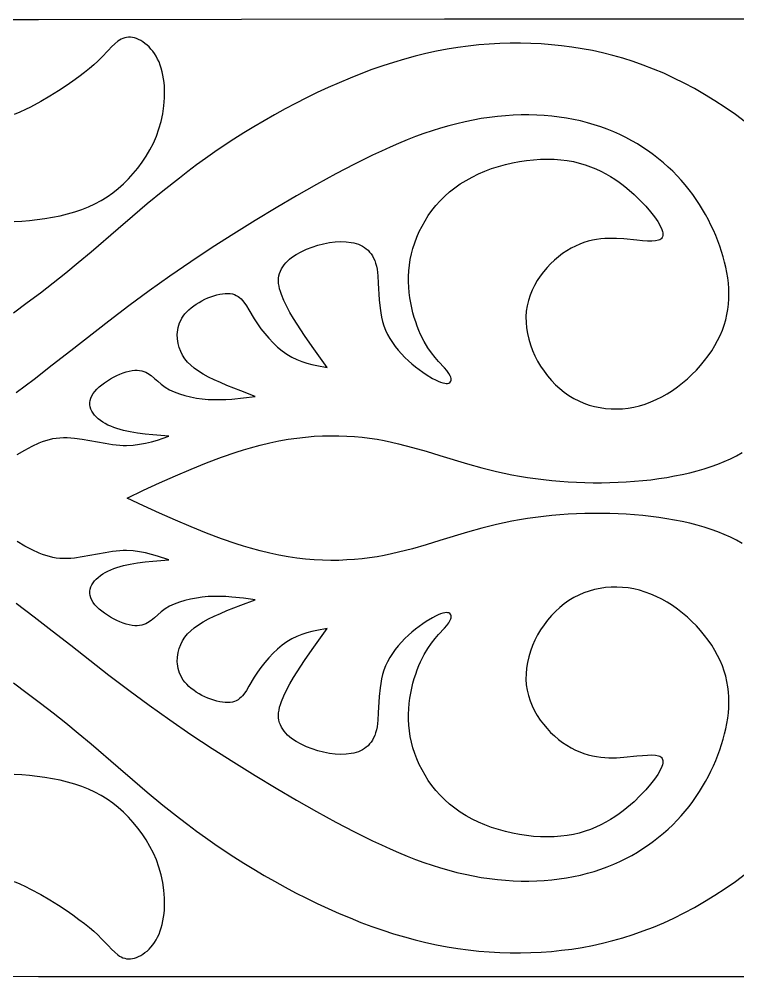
# Model space of a CAD drawing. Extents: x 1205.4 to 1284.4, y 603.9 to 617.9.
# Drawn here: x 1220.93 to 1231.42, y 603.9 to 617.88 of the extents above; entities that cross this region are included whole.
import ezdxf

# ---------------------------------------------------------------- set-up
doc = ezdxf.new("R2010")
doc.units = 0
doc.layers.add('LAYER_1', color=18, linetype='CONTINUOUS')

msp = doc.modelspace()

# ---------------------------------------------------------------- linework, layer by layer
at = {"layer": 'LAYER_1'}
for points in [[(1221.216, 617.868), (1218.057, 617.865)], [(1256.706, 617.871), (1244.879, 617.876), (1233.053, 617.877), (1227.137, 617.874), (1221.216, 617.868)], [(1220.861, 614.923), (1220.973, 614.93), (1221.085, 614.939), (1221.197, 614.952), (1221.309, 614.967), (1221.42, 614.985), (1221.53, 615.008), (1221.637, 615.034), (1221.743, 615.064), (1221.845, 615.098), (1221.943, 615.137), (1222.038, 615.181), (1222.128, 615.23), (1222.215, 615.284), (1222.298, 615.343), (1222.378, 615.406), (1222.454, 615.474), (1222.527, 615.546), (1222.597, 615.622), (1222.664, 615.703), (1222.727, 615.789), (1222.786, 615.878), (1222.841, 615.971), (1222.891, 616.069), (1222.935, 616.17), (1222.972, 616.275), (1223.003, 616.385), (1223.027, 616.497), (1223.044, 616.612), (1223.053, 616.727), (1223.054, 616.785), (1223.053, 616.842), (1223.051, 616.898), (1223.046, 616.953), (1223.039, 617.007), (1223.03, 617.059), (1223.019, 617.11), (1223.006, 617.16), (1222.991, 617.207), (1222.973, 617.252), (1222.953, 617.295), (1222.931, 617.335), (1222.907, 617.373), (1222.882, 617.409), (1222.855, 617.441), (1222.827, 617.471), (1222.798, 617.499), (1222.768, 617.523), (1222.738, 617.545), (1222.707, 617.564), (1222.676, 617.58), (1222.645, 617.593), (1222.615, 617.602), (1222.584, 617.609), (1222.555, 617.613), (1222.526, 617.613), (1222.499, 617.611), (1222.473, 617.605), (1222.447, 617.596), (1222.422, 617.585), (1222.398, 617.571), (1222.374, 617.555), (1222.327, 617.518), (1222.281, 617.474), (1222.234, 617.425), (1222.135, 617.319), (1222.081, 617.265), (1222.022, 617.211), (1221.957, 617.155), (1221.885, 617.097), (1221.805, 617.036), (1221.716, 616.973), (1221.617, 616.905), (1221.506, 616.832), (1221.382, 616.754), (1221.247, 616.674), (1221.1, 616.594), (1221.023, 616.556), (1220.943, 616.519), (1220.86, 616.484)], [(1231.533, 616.374), (1231.383, 616.483), (1231.233, 616.587), (1231.083, 616.685), (1230.934, 616.777), (1230.785, 616.863), (1230.635, 616.943), (1230.487, 617.017), (1230.338, 617.086), (1230.189, 617.148), (1230.04, 617.206), (1229.892, 617.258), (1229.743, 617.305), (1229.594, 617.347), (1229.446, 617.385), (1229.297, 617.417), (1229.147, 617.445), (1228.998, 617.469), (1228.848, 617.489), (1228.699, 617.504), (1228.548, 617.516), (1228.398, 617.523), (1228.247, 617.527), (1228.095, 617.526), (1227.944, 617.521), (1227.791, 617.513), (1227.639, 617.5), (1227.485, 617.483), (1227.332, 617.462), (1227.177, 617.437), (1227.022, 617.407), (1226.867, 617.373), (1226.711, 617.335), (1226.554, 617.293), (1226.396, 617.246), (1226.238, 617.195), (1226.079, 617.14), (1225.919, 617.08), (1225.76, 617.017), (1225.6, 616.949), (1225.441, 616.879), (1225.282, 616.805), (1225.124, 616.728), (1224.967, 616.648), (1224.812, 616.566), (1224.658, 616.481), (1224.507, 616.395), (1224.357, 616.306), (1224.21, 616.216), (1224.066, 616.124), (1223.925, 616.032), (1223.787, 615.938), (1223.653, 615.844), (1223.522, 615.749), (1223.394, 615.654), (1223.27, 615.558), (1223.03, 615.368), (1222.802, 615.18), (1222.584, 614.995), (1222.375, 614.815), (1221.982, 614.476), (1221.795, 614.319), (1221.612, 614.169), (1221.428, 614.024), (1221.242, 613.88), (1221.05, 613.735), (1220.848, 613.586)], [(1220.903, 611.524), (1221.015, 611.588), (1221.121, 611.645), (1221.223, 611.692), (1221.273, 611.712), (1221.323, 611.729), (1221.373, 611.743), (1221.423, 611.755), (1221.474, 611.764), (1221.526, 611.769), (1221.579, 611.772), (1221.632, 611.771), (1221.687, 611.769), (1221.742, 611.764), (1221.853, 611.749), (1221.965, 611.729), (1222.188, 611.687), (1222.296, 611.67), (1222.4, 611.658), (1222.451, 611.656), (1222.5, 611.655), (1222.596, 611.66), (1222.688, 611.672), (1222.778, 611.689), (1222.865, 611.71), (1222.95, 611.735), (1223.117, 611.79), (1222.885, 611.809), (1222.772, 611.821), (1222.661, 611.835), (1222.554, 611.853), (1222.453, 611.875), (1222.357, 611.902), (1222.312, 611.918), (1222.268, 611.935), (1222.227, 611.954), (1222.188, 611.975), (1222.151, 611.997), (1222.117, 612.02), (1222.085, 612.045), (1222.057, 612.071), (1222.032, 612.099), (1222.011, 612.127), (1221.993, 612.156), (1221.98, 612.186), (1221.97, 612.217), (1221.965, 612.248), (1221.965, 612.28), (1221.969, 612.313), (1221.978, 612.345), (1221.993, 612.378), (1222.013, 612.412), (1222.038, 612.445), (1222.068, 612.477), (1222.101, 612.509), (1222.138, 612.541), (1222.178, 612.571), (1222.22, 612.599), (1222.264, 612.626), (1222.309, 612.652), (1222.356, 612.675), (1222.402, 612.695), (1222.448, 612.713), (1222.493, 612.728), (1222.537, 612.74), (1222.579, 612.748), (1222.619, 612.753), (1222.655, 612.754), (1222.69, 612.751), (1222.722, 612.745), (1222.752, 612.735), (1222.78, 612.724), (1222.807, 612.709), (1222.857, 612.675), (1222.906, 612.635), (1222.954, 612.592), (1223.006, 612.548), (1223.062, 612.507), (1223.125, 612.469), (1223.195, 612.436), (1223.27, 612.407), (1223.35, 612.383), (1223.432, 612.363), (1223.518, 612.347), (1223.604, 612.335), (1223.691, 612.328), (1223.778, 612.325), (1223.865, 612.325), (1223.95, 612.328), (1224.036, 612.333), (1224.206, 612.35), (1224.376, 612.371), (1224.166, 612.451), (1223.964, 612.531), (1223.869, 612.572), (1223.778, 612.613), (1223.695, 612.654), (1223.618, 612.695), (1223.549, 612.738), (1223.488, 612.781), (1223.435, 612.825), (1223.389, 612.872), (1223.349, 612.92), (1223.316, 612.971), (1223.289, 613.026), (1223.267, 613.083), (1223.252, 613.145), (1223.242, 613.21), (1223.24, 613.276), (1223.242, 613.31), (1223.247, 613.344), (1223.253, 613.378), (1223.263, 613.412), (1223.274, 613.446), (1223.289, 613.479), (1223.307, 613.512), (1223.327, 613.544), (1223.351, 613.576), (1223.378, 613.607), (1223.409, 613.637), (1223.443, 613.665), (1223.479, 613.693), (1223.517, 613.719), (1223.558, 613.744), (1223.6, 613.767), (1223.643, 613.788), (1223.686, 613.808), (1223.73, 613.825), (1223.774, 613.84), (1223.817, 613.852), (1223.86, 613.862), (1223.901, 613.869), (1223.94, 613.873), (1223.978, 613.874), (1224.012, 613.871), (1224.044, 613.866), (1224.074, 613.857), (1224.101, 613.846), (1224.126, 613.831), (1224.149, 613.814), (1224.171, 613.794), (1224.192, 613.772), (1224.211, 613.748), (1224.248, 613.695), (1224.284, 613.634), (1224.362, 613.501), (1224.408, 613.431), (1224.459, 613.359), (1224.515, 613.288), (1224.574, 613.219), (1224.637, 613.153), (1224.703, 613.092), (1224.77, 613.035), (1224.84, 612.986), (1224.911, 612.944), (1224.982, 612.909), (1225.055, 612.88), (1225.128, 612.856), (1225.202, 612.837), (1225.276, 612.82), (1225.426, 612.791), (1225.207, 613.099), (1225.098, 613.258), (1224.989, 613.424), (1224.936, 613.51), (1224.884, 613.597), (1224.836, 613.685), (1224.793, 613.772), (1224.759, 613.858), (1224.745, 613.9), (1224.733, 613.941), (1224.725, 613.981), (1224.719, 614.021), (1224.717, 614.059), (1224.718, 614.096), (1224.723, 614.132), (1224.732, 614.166), (1224.744, 614.199), (1224.759, 614.231), (1224.778, 614.262), (1224.799, 614.291), (1224.822, 614.319), (1224.849, 614.346), (1224.877, 614.372), (1224.908, 614.396), (1224.975, 614.442), (1225.048, 614.482), (1225.126, 614.518), (1225.207, 614.55), (1225.29, 614.577), (1225.375, 614.599), (1225.46, 614.615), (1225.544, 614.626), (1225.626, 614.63), (1225.704, 614.628), (1225.779, 614.619), (1225.815, 614.611), (1225.849, 614.602), (1225.882, 614.591), (1225.913, 614.578), (1225.943, 614.563), (1225.971, 614.545), (1225.998, 614.525), (1226.023, 614.503), (1226.046, 614.478), (1226.067, 614.451), (1226.087, 614.421), (1226.104, 614.388), (1226.12, 614.353), (1226.133, 614.314), (1226.145, 614.273), (1226.154, 614.228), (1226.161, 614.181), (1226.166, 614.13), (1226.173, 614.022), (1226.186, 613.783), (1226.198, 613.657), (1226.208, 613.593), (1226.221, 613.529), (1226.236, 613.465), (1226.256, 613.402), (1226.279, 613.339), (1226.307, 613.277), (1226.34, 613.217), (1226.378, 613.158), (1226.419, 613.101), (1226.464, 613.045), (1226.511, 612.992), (1226.561, 612.941), (1226.612, 612.892), (1226.664, 612.846), (1226.716, 612.802), (1226.769, 612.762), (1226.821, 612.725), (1226.871, 612.691), (1226.965, 612.634), (1227.008, 612.612), (1227.048, 612.594), (1227.083, 612.58), (1227.114, 612.57), (1227.142, 612.563), (1227.165, 612.561), (1227.185, 612.561), (1227.202, 612.565), (1227.215, 612.572), (1227.224, 612.58), (1227.231, 612.592), (1227.235, 612.605), (1227.236, 612.619), (1227.234, 612.635), (1227.229, 612.653), (1227.222, 612.671), (1227.202, 612.708), (1227.174, 612.747), (1227.138, 612.787), (1227.051, 612.881), (1227.002, 612.938), (1226.95, 613.005), (1226.896, 613.082), (1226.843, 613.173), (1226.791, 613.277), (1226.766, 613.334), (1226.742, 613.395), (1226.719, 613.458), (1226.698, 613.524), (1226.678, 613.592), (1226.661, 613.663), (1226.646, 613.735), (1226.633, 613.81), (1226.623, 613.886), (1226.617, 613.964), (1226.614, 614.043), (1226.614, 614.123), (1226.619, 614.204), (1226.627, 614.285), (1226.64, 614.368), (1226.658, 614.45), (1226.679, 614.532), (1226.706, 614.614), (1226.736, 614.695), (1226.771, 614.776), (1226.811, 614.855), (1226.855, 614.933), (1226.903, 615.009), (1226.956, 615.083), (1227.014, 615.155), (1227.076, 615.224), (1227.142, 615.291), (1227.213, 615.355), (1227.289, 615.415), (1227.369, 615.471), (1227.453, 615.524), (1227.542, 615.573), (1227.634, 615.618), (1227.729, 615.658), (1227.826, 615.695), (1227.926, 615.727), (1228.028, 615.756), (1228.13, 615.78), (1228.233, 615.8), (1228.336, 615.815), (1228.439, 615.826), (1228.541, 615.833), (1228.641, 615.835), (1228.74, 615.832), (1228.836, 615.825), (1228.929, 615.813), (1229.019, 615.797), (1229.106, 615.776), (1229.19, 615.751), (1229.27, 615.723), (1229.348, 615.692), (1229.422, 615.657), (1229.493, 615.62), (1229.56, 615.581), (1229.625, 615.54), (1229.687, 615.497), (1229.746, 615.453), (1229.802, 615.409), (1229.905, 615.319), (1229.996, 615.231), (1230.077, 615.146), (1230.147, 615.066), (1230.205, 614.991), (1230.252, 614.923), (1230.288, 614.86), (1230.312, 614.805), (1230.32, 614.78), (1230.325, 614.757), (1230.327, 614.737), (1230.326, 614.718), (1230.322, 614.702), (1230.316, 614.688), (1230.307, 614.675), (1230.294, 614.665), (1230.28, 614.657), (1230.262, 614.65), (1230.219, 614.641), (1230.165, 614.637), (1230.102, 614.638), (1230.029, 614.644), (1229.946, 614.652), (1229.754, 614.671), (1229.648, 614.677), (1229.535, 614.678), (1229.477, 614.675), (1229.418, 614.669), (1229.358, 614.661), (1229.297, 614.65), (1229.236, 614.635), (1229.174, 614.616), (1229.112, 614.593), (1229.049, 614.566), (1228.987, 614.534), (1228.925, 614.497), (1228.863, 614.456), (1228.803, 614.41), (1228.745, 614.361), (1228.688, 614.308), (1228.635, 614.251), (1228.584, 614.191), (1228.536, 614.127), (1228.492, 614.061), (1228.453, 613.992), (1228.418, 613.921), (1228.388, 613.847), (1228.364, 613.771), (1228.345, 613.694), (1228.333, 613.614), (1228.328, 613.534), (1228.329, 613.452), (1228.336, 613.37), (1228.35, 613.287), (1228.369, 613.205), (1228.394, 613.123), (1228.424, 613.043), (1228.459, 612.964), (1228.498, 612.886), (1228.542, 612.811), (1228.591, 612.739), (1228.643, 612.67), (1228.699, 612.604), (1228.759, 612.542), (1228.821, 612.485), (1228.887, 612.432), (1228.955, 612.385), (1229.026, 612.342), (1229.099, 612.305), (1229.174, 612.272), (1229.251, 612.245), (1229.329, 612.224), (1229.409, 612.207), (1229.49, 612.195), (1229.571, 612.189), (1229.654, 612.188), (1229.736, 612.192), (1229.819, 612.201), (1229.903, 612.215), (1229.985, 612.235), (1230.068, 612.26), (1230.149, 612.29), (1230.23, 612.325), (1230.31, 612.365), (1230.388, 612.41), (1230.465, 612.458), (1230.54, 612.511), (1230.612, 612.568), (1230.683, 612.627), (1230.75, 612.69), (1230.815, 612.755), (1230.876, 612.823), (1230.934, 612.893), (1230.988, 612.965), (1231.038, 613.038), (1231.084, 613.112), (1231.125, 613.187), (1231.162, 613.262), (1231.194, 613.338), (1231.221, 613.413), (1231.243, 613.489), (1231.261, 613.565), (1231.274, 613.641), (1231.283, 613.718), (1231.289, 613.794), (1231.29, 613.871), (1231.288, 613.947), (1231.282, 614.024), (1231.273, 614.101), (1231.26, 614.178), (1231.245, 614.255), (1231.226, 614.332), (1231.205, 614.409), (1231.182, 614.487), (1231.156, 614.564), (1231.127, 614.641), (1231.096, 614.719), (1231.063, 614.796), (1231.027, 614.872), (1230.989, 614.948), (1230.949, 615.024), (1230.905, 615.098), (1230.86, 615.172), (1230.812, 615.245), (1230.761, 615.317), (1230.708, 615.388), (1230.652, 615.457), (1230.594, 615.525), (1230.533, 615.592), (1230.47, 615.656), (1230.404, 615.719), (1230.335, 615.781), (1230.264, 615.84), (1230.19, 615.897), (1230.114, 615.952), (1230.035, 616.005), (1229.954, 616.055), (1229.871, 616.103), (1229.786, 616.149), (1229.698, 616.192), (1229.608, 616.232), (1229.515, 616.27), (1229.421, 616.305), (1229.324, 616.336), (1229.226, 616.365), (1229.125, 616.391), (1229.023, 616.413), (1228.918, 616.432), (1228.812, 616.448), (1228.704, 616.461), (1228.595, 616.47), (1228.484, 616.476), (1228.371, 616.479), (1228.258, 616.478), (1228.143, 616.474), (1228.028, 616.467), (1227.911, 616.456), (1227.794, 616.442), (1227.676, 616.425), (1227.558, 616.404), (1227.439, 616.379), (1227.32, 616.351), (1227.2, 616.32), (1227.081, 616.286), (1226.96, 616.248), (1226.839, 616.206), (1226.717, 616.162), (1226.594, 616.114), (1226.47, 616.062), (1226.345, 616.008), (1226.218, 615.951), (1226.089, 615.89), (1225.826, 615.759), (1225.555, 615.617), (1225.273, 615.463), (1224.981, 615.298), (1224.681, 615.122), (1224.374, 614.937), (1224.063, 614.744), (1223.751, 614.544), (1223.439, 614.337), (1223.13, 614.126), (1222.827, 613.91), (1222.532, 613.691), (1222.243, 613.471), (1221.686, 613.036), (1221.416, 612.825), (1221.15, 612.62), (1220.889, 612.424)], [(1231.483, 610.225), (1231.4, 610.271), (1231.313, 610.315), (1231.222, 610.356), (1231.128, 610.394), (1231.03, 610.429), (1230.929, 610.462), (1230.824, 610.492), (1230.718, 610.52), (1230.608, 610.545), (1230.496, 610.567), (1230.383, 610.587), (1230.267, 610.605), (1230.15, 610.62), (1230.032, 610.633), (1229.912, 610.644), (1229.792, 610.652), (1229.671, 610.659), (1229.55, 610.663), (1229.428, 610.664), (1229.306, 610.664), (1229.185, 610.662), (1229.064, 610.657), (1228.943, 610.651), (1228.822, 610.642), (1228.703, 610.632), (1228.584, 610.619), (1228.466, 610.604), (1228.35, 610.588), (1228.234, 610.569), (1228.121, 610.549), (1228.009, 610.527), (1227.899, 610.503), (1227.685, 610.45), (1227.477, 610.391), (1227.072, 610.267), (1226.873, 610.206), (1226.672, 610.148), (1226.468, 610.096), (1226.365, 610.072), (1226.26, 610.051), (1226.154, 610.032), (1226.046, 610.016), (1225.937, 610.002), (1225.825, 609.991), (1225.712, 609.984), (1225.596, 609.979), (1225.479, 609.978), (1225.359, 609.981), (1225.237, 609.988), (1225.112, 609.998), (1224.985, 610.013), (1224.856, 610.032), (1224.723, 610.056), (1224.589, 610.084), (1224.451, 610.117), (1224.31, 610.155), (1224.206, 610.185), (1224.101, 610.219), (1223.886, 610.293), (1223.667, 610.375), (1223.442, 610.466), (1223.213, 610.564), (1222.981, 610.667), (1222.747, 610.776), (1222.509, 610.888), (1222.747, 611.001), (1222.981, 611.109), (1223.213, 611.213), (1223.442, 611.311), (1223.667, 611.401), (1223.886, 611.484), (1224.101, 611.558), (1224.206, 611.591), (1224.31, 611.622), (1224.451, 611.66), (1224.589, 611.693), (1224.723, 611.721), (1224.856, 611.745), (1224.985, 611.764), (1225.112, 611.778), (1225.237, 611.789), (1225.359, 611.795), (1225.479, 611.798), (1225.596, 611.797), (1225.712, 611.793), (1225.825, 611.785), (1225.937, 611.775), (1226.046, 611.761), (1226.154, 611.745), (1226.26, 611.726), (1226.365, 611.704), (1226.468, 611.681), (1226.672, 611.628), (1226.873, 611.57), (1227.072, 611.509), (1227.477, 611.385), (1227.685, 611.327), (1227.899, 611.274), (1228.009, 611.25), (1228.121, 611.228), (1228.234, 611.207), (1228.35, 611.189), (1228.466, 611.172), (1228.584, 611.158), (1228.703, 611.145), (1228.822, 611.135), (1228.943, 611.126), (1229.064, 611.119), (1229.185, 611.115), (1229.306, 611.112), (1229.428, 611.112), (1229.55, 611.114), (1229.671, 611.118), (1229.792, 611.124), (1229.912, 611.133), (1230.032, 611.143), (1230.15, 611.156), (1230.267, 611.172), (1230.383, 611.189), (1230.496, 611.21), (1230.608, 611.232), (1230.718, 611.257), (1230.824, 611.285), (1230.929, 611.315), (1231.03, 611.347), (1231.128, 611.383), (1231.222, 611.421), (1231.313, 611.462), (1231.4, 611.505), (1231.483, 611.552)], [(1220.889, 609.353), (1221.15, 609.157), (1221.416, 608.952), (1221.686, 608.74), (1222.243, 608.305), (1222.532, 608.085), (1222.827, 607.867), (1223.13, 607.651), (1223.439, 607.439), (1223.751, 607.233), (1224.063, 607.032), (1224.374, 606.839), (1224.681, 606.654), (1224.981, 606.479), (1225.273, 606.314), (1225.555, 606.16), (1225.826, 606.017), (1226.089, 605.887), (1226.218, 605.826), (1226.345, 605.769), (1226.47, 605.714), (1226.594, 605.663), (1226.717, 605.615), (1226.839, 605.57), (1226.96, 605.529), (1227.081, 605.491), (1227.2, 605.456), (1227.32, 605.425), (1227.439, 605.397), (1227.558, 605.373), (1227.676, 605.352), (1227.794, 605.335), (1227.911, 605.321), (1228.028, 605.31), (1228.143, 605.303), (1228.258, 605.299), (1228.371, 605.298), (1228.484, 605.301), (1228.595, 605.307), (1228.704, 605.316), (1228.812, 605.329), (1228.918, 605.345), (1229.023, 605.364), (1229.125, 605.386), (1229.226, 605.412), (1229.324, 605.44), (1229.421, 605.472), (1229.515, 605.507), (1229.608, 605.544), (1229.698, 605.585), (1229.786, 605.628), (1229.871, 605.673), (1229.954, 605.721), (1230.035, 605.772), (1230.114, 605.825), (1230.19, 605.88), (1230.264, 605.937), (1230.335, 605.996), (1230.404, 606.057), (1230.47, 606.12), (1230.533, 606.185), (1230.594, 606.251), (1230.652, 606.319), (1230.708, 606.389), (1230.761, 606.459), (1230.812, 606.531), (1230.86, 606.604), (1230.905, 606.678), (1230.949, 606.753), (1230.989, 606.828), (1231.027, 606.904), (1231.063, 606.981), (1231.096, 607.058), (1231.127, 607.135), (1231.156, 607.212), (1231.182, 607.29), (1231.205, 607.367), (1231.226, 607.445), (1231.245, 607.522), (1231.26, 607.599), (1231.273, 607.676), (1231.282, 607.753), (1231.288, 607.829), (1231.29, 607.906), (1231.289, 607.983), (1231.283, 608.059), (1231.274, 608.135), (1231.261, 608.211), (1231.243, 608.287), (1231.221, 608.363), (1231.194, 608.439), (1231.162, 608.515), (1231.125, 608.59), (1231.084, 608.665), (1231.038, 608.739), (1230.988, 608.812), (1230.934, 608.884), (1230.876, 608.953), (1230.815, 609.021), (1230.75, 609.087), (1230.683, 609.149), (1230.612, 609.209), (1230.54, 609.265), (1230.465, 609.318), (1230.388, 609.367), (1230.31, 609.412), (1230.23, 609.452), (1230.149, 609.487), (1230.068, 609.517), (1229.985, 609.542), (1229.903, 609.561), (1229.819, 609.576), (1229.736, 609.585), (1229.654, 609.589), (1229.571, 609.588), (1229.49, 609.581), (1229.409, 609.57), (1229.329, 609.553), (1229.251, 609.531), (1229.174, 609.504), (1229.099, 609.472), (1229.026, 609.435), (1228.955, 609.392), (1228.887, 609.344), (1228.821, 609.292), (1228.759, 609.234), (1228.699, 609.172), (1228.643, 609.107), (1228.591, 609.037), (1228.542, 608.965), (1228.498, 608.89), (1228.459, 608.813), (1228.424, 608.734), (1228.394, 608.653), (1228.369, 608.572), (1228.35, 608.489), (1228.336, 608.407), (1228.329, 608.325), (1228.328, 608.243), (1228.333, 608.162), (1228.345, 608.083), (1228.364, 608.005), (1228.388, 607.93), (1228.418, 607.856), (1228.453, 607.784), (1228.492, 607.716), (1228.536, 607.649), (1228.584, 607.586), (1228.635, 607.526), (1228.688, 607.469), (1228.745, 607.416), (1228.803, 607.366), (1228.863, 607.321), (1228.925, 607.28), (1228.987, 607.243), (1229.049, 607.211), (1229.112, 607.183), (1229.174, 607.16), (1229.236, 607.142), (1229.297, 607.127), (1229.358, 607.115), (1229.418, 607.107), (1229.477, 607.102), (1229.535, 607.099), (1229.648, 607.099), (1229.754, 607.106), (1229.946, 607.125), (1230.029, 607.133), (1230.102, 607.138), (1230.165, 607.139), (1230.219, 607.136), (1230.262, 607.127), (1230.28, 607.12), (1230.294, 607.112), (1230.307, 607.101), (1230.316, 607.089), (1230.322, 607.075), (1230.326, 607.058), (1230.327, 607.04), (1230.325, 607.019), (1230.32, 606.996), (1230.312, 606.972), (1230.288, 606.916), (1230.252, 606.854), (1230.205, 606.785), (1230.147, 606.711), (1230.077, 606.631), (1229.996, 606.546), (1229.905, 606.457), (1229.802, 606.368), (1229.746, 606.323), (1229.687, 606.28), (1229.625, 606.237), (1229.56, 606.196), (1229.493, 606.157), (1229.422, 606.12), (1229.348, 606.085), (1229.27, 606.053), (1229.19, 606.025), (1229.106, 606), (1229.019, 605.98), (1228.929, 605.963), (1228.836, 605.952), (1228.74, 605.945), (1228.641, 605.942), (1228.541, 605.944), (1228.439, 605.951), (1228.336, 605.962), (1228.233, 605.977), (1228.13, 605.997), (1228.028, 606.021), (1227.926, 606.049), (1227.826, 606.082), (1227.729, 606.118), (1227.634, 606.159), (1227.542, 606.204), (1227.453, 606.253), (1227.369, 606.305), (1227.289, 606.362), (1227.213, 606.422), (1227.142, 606.486), (1227.076, 606.552), (1227.014, 606.621), (1226.956, 606.693), (1226.903, 606.768), (1226.855, 606.844), (1226.811, 606.922), (1226.771, 607.001), (1226.736, 607.081), (1226.706, 607.162), (1226.679, 607.244), (1226.658, 607.327), (1226.64, 607.409), (1226.627, 607.491), (1226.619, 607.573), (1226.614, 607.654), (1226.614, 607.734), (1226.617, 607.813), (1226.623, 607.89), (1226.633, 607.967), (1226.646, 608.041), (1226.661, 608.114), (1226.678, 608.185), (1226.698, 608.253), (1226.719, 608.319), (1226.742, 608.382), (1226.766, 608.442), (1226.791, 608.5), (1226.843, 608.604), (1226.896, 608.694), (1226.95, 608.772), (1227.002, 608.838), (1227.051, 608.896), (1227.138, 608.99), (1227.174, 609.03), (1227.202, 609.068), (1227.222, 609.106), (1227.229, 609.124), (1227.234, 609.141), (1227.236, 609.157), (1227.235, 609.172), (1227.231, 609.185), (1227.224, 609.196), (1227.215, 609.205), (1227.202, 609.211), (1227.185, 609.215), (1227.165, 609.216), (1227.142, 609.213), (1227.114, 609.207), (1227.083, 609.197), (1227.048, 609.183), (1227.008, 609.165), (1226.965, 609.142), (1226.871, 609.086), (1226.821, 609.052), (1226.769, 609.015), (1226.716, 608.974), (1226.664, 608.931), (1226.612, 608.885), (1226.561, 608.836), (1226.511, 608.785), (1226.464, 608.731), (1226.419, 608.676), (1226.378, 608.619), (1226.34, 608.56), (1226.307, 608.499), (1226.279, 608.438), (1226.256, 608.375), (1226.236, 608.311), (1226.221, 608.248), (1226.208, 608.184), (1226.198, 608.12), (1226.186, 607.994), (1226.173, 607.755), (1226.166, 607.646), (1226.161, 607.596), (1226.154, 607.548), (1226.145, 607.504), (1226.133, 607.462), (1226.12, 607.424), (1226.104, 607.389), (1226.087, 607.356), (1226.067, 607.326), (1226.046, 607.299), (1226.023, 607.274), (1225.998, 607.252), (1225.971, 607.232), (1225.943, 607.214), (1225.913, 607.199), (1225.882, 607.186), (1225.849, 607.174), (1225.815, 607.165), (1225.779, 607.158), (1225.704, 607.149), (1225.626, 607.147), (1225.544, 607.151), (1225.46, 607.161), (1225.375, 607.178), (1225.29, 607.2), (1225.207, 607.227), (1225.126, 607.258), (1225.048, 607.294), (1224.975, 607.335), (1224.908, 607.38), (1224.877, 607.405), (1224.849, 607.43), (1224.822, 607.457), (1224.799, 607.485), (1224.778, 607.515), (1224.759, 607.545), (1224.744, 607.577), (1224.732, 607.61), (1224.723, 607.645), (1224.718, 607.681), (1224.717, 607.718), (1224.719, 607.756), (1224.725, 607.795), (1224.733, 607.836), (1224.745, 607.877), (1224.759, 607.919), (1224.793, 608.004), (1224.836, 608.092), (1224.884, 608.179), (1224.936, 608.267), (1224.989, 608.353), (1225.098, 608.519), (1225.207, 608.678), (1225.426, 608.985), (1225.276, 608.957), (1225.202, 608.94), (1225.128, 608.92), (1225.055, 608.896), (1224.982, 608.868), (1224.911, 608.833), (1224.84, 608.791), (1224.77, 608.741), (1224.703, 608.685), (1224.637, 608.623), (1224.574, 608.557), (1224.515, 608.488), (1224.459, 608.417), (1224.408, 608.346), (1224.362, 608.276), (1224.284, 608.142), (1224.248, 608.082), (1224.211, 608.028), (1224.192, 608.004), (1224.171, 607.982), (1224.149, 607.963), (1224.126, 607.945), (1224.101, 607.931), (1224.074, 607.919), (1224.044, 607.911), (1224.012, 607.905), (1223.978, 607.903), (1223.94, 607.904), (1223.901, 607.908), (1223.86, 607.915), (1223.817, 607.925), (1223.774, 607.937), (1223.73, 607.952), (1223.686, 607.969), (1223.643, 607.988), (1223.6, 608.009), (1223.558, 608.032), (1223.517, 608.057), (1223.479, 608.083), (1223.443, 608.111), (1223.409, 608.14), (1223.378, 608.17), (1223.351, 608.201), (1223.327, 608.232), (1223.307, 608.265), (1223.289, 608.298), (1223.274, 608.331), (1223.263, 608.365), (1223.253, 608.399), (1223.247, 608.433), (1223.242, 608.467), (1223.24, 608.5), (1223.242, 608.567), (1223.252, 608.632), (1223.267, 608.693), (1223.289, 608.751), (1223.316, 608.805), (1223.349, 608.856), (1223.389, 608.905), (1223.435, 608.951), (1223.488, 608.996), (1223.549, 609.039), (1223.618, 609.081), (1223.695, 609.123), (1223.778, 609.164), (1223.869, 609.205), (1223.964, 609.245), (1224.166, 609.325), (1224.376, 609.405), (1224.206, 609.426), (1224.036, 609.443), (1223.95, 609.449), (1223.865, 609.452), (1223.778, 609.452), (1223.691, 609.449), (1223.604, 609.441), (1223.518, 609.429), (1223.432, 609.414), (1223.35, 609.394), (1223.27, 609.369), (1223.195, 609.341), (1223.125, 609.308), (1223.062, 609.27), (1223.006, 609.228), (1222.954, 609.185), (1222.906, 609.142), (1222.857, 609.102), (1222.807, 609.067), (1222.78, 609.053), (1222.752, 609.041), (1222.722, 609.032), (1222.69, 609.026), (1222.655, 609.023), (1222.619, 609.024), (1222.579, 609.028), (1222.537, 609.037), (1222.493, 609.049), (1222.448, 609.064), (1222.402, 609.081), (1222.356, 609.102), (1222.309, 609.125), (1222.264, 609.15), (1222.22, 609.177), (1222.178, 609.206), (1222.138, 609.236), (1222.101, 609.267), (1222.068, 609.299), (1222.038, 609.332), (1222.013, 609.365), (1221.993, 609.398), (1221.978, 609.431), (1221.969, 609.464), (1221.965, 609.496), (1221.965, 609.528), (1221.97, 609.56), (1221.98, 609.591), (1221.993, 609.621), (1222.011, 609.65), (1222.032, 609.678), (1222.057, 609.705), (1222.085, 609.731), (1222.117, 609.756), (1222.151, 609.78), (1222.188, 609.802), (1222.227, 609.823), (1222.268, 609.842), (1222.312, 609.859), (1222.357, 609.875), (1222.453, 609.902), (1222.554, 609.924), (1222.661, 609.942), (1222.772, 609.956), (1222.885, 609.968), (1223.117, 609.987), (1222.95, 610.042), (1222.865, 610.066), (1222.778, 610.088), (1222.688, 610.105), (1222.596, 610.116), (1222.5, 610.121), (1222.451, 610.121), (1222.4, 610.118), (1222.296, 610.107), (1222.188, 610.09), (1221.965, 610.048), (1221.853, 610.028), (1221.742, 610.013), (1221.687, 610.008), (1221.632, 610.005), (1221.579, 610.005), (1221.526, 610.007), (1221.474, 610.013), (1221.423, 610.022), (1221.373, 610.033), (1221.323, 610.048), (1221.273, 610.065), (1221.223, 610.085), (1221.121, 610.132), (1221.015, 610.188), (1220.903, 610.253)], [(1220.848, 608.19), (1221.05, 608.042), (1221.242, 607.897), (1221.428, 607.753), (1221.612, 607.607), (1221.795, 607.457), (1221.982, 607.301), (1222.375, 606.961), (1222.584, 606.781), (1222.802, 606.596), (1223.03, 606.408), (1223.27, 606.218), (1223.394, 606.123), (1223.522, 606.028), (1223.653, 605.933), (1223.787, 605.839), (1223.925, 605.745), (1224.066, 605.652), (1224.21, 605.561), (1224.357, 605.471), (1224.507, 605.382), (1224.658, 605.295), (1224.812, 605.211), (1224.967, 605.129), (1225.124, 605.049), (1225.282, 604.972), (1225.441, 604.898), (1225.6, 604.827), (1225.76, 604.76), (1225.919, 604.696), (1226.079, 604.637), (1226.238, 604.581), (1226.396, 604.53), (1226.554, 604.484), (1226.711, 604.441), (1226.867, 604.403), (1227.022, 604.369), (1227.177, 604.34), (1227.332, 604.315), (1227.485, 604.294), (1227.639, 604.277), (1227.791, 604.264), (1227.944, 604.255), (1228.095, 604.251), (1228.247, 604.25), (1228.398, 604.254), (1228.548, 604.261), (1228.699, 604.273), (1228.848, 604.288), (1228.998, 604.307), (1229.147, 604.331), (1229.297, 604.359), (1229.446, 604.392), (1229.594, 604.429), (1229.743, 604.472), (1229.892, 604.519), (1230.04, 604.571), (1230.189, 604.628), (1230.338, 604.691), (1230.487, 604.759), (1230.635, 604.834), (1230.785, 604.913), (1230.934, 604.999), (1231.083, 605.091), (1231.233, 605.189), (1231.383, 605.293), (1231.533, 605.403)], [(1220.86, 605.293), (1220.943, 605.258), (1221.023, 605.221), (1221.1, 605.182), (1221.247, 605.103), (1221.382, 605.023), (1221.506, 604.945), (1221.617, 604.872), (1221.716, 604.804), (1221.805, 604.74), (1221.885, 604.68), (1221.957, 604.622), (1222.022, 604.566), (1222.081, 604.512), (1222.135, 604.458), (1222.234, 604.352), (1222.281, 604.303), (1222.327, 604.259), (1222.374, 604.221), (1222.398, 604.205), (1222.422, 604.192), (1222.447, 604.18), (1222.473, 604.172), (1222.499, 604.166), (1222.526, 604.163), (1222.555, 604.164), (1222.584, 604.167), (1222.615, 604.174), (1222.645, 604.184), (1222.676, 604.197), (1222.707, 604.213), (1222.738, 604.232), (1222.768, 604.254), (1222.798, 604.278), (1222.827, 604.305), (1222.855, 604.335), (1222.882, 604.368), (1222.907, 604.403), (1222.931, 604.441), (1222.953, 604.482), (1222.973, 604.524), (1222.991, 604.57), (1223.006, 604.617), (1223.019, 604.666), (1223.03, 604.717), (1223.039, 604.77), (1223.046, 604.824), (1223.051, 604.879), (1223.053, 604.935), (1223.054, 604.992), (1223.053, 605.049), (1223.044, 605.164), (1223.027, 605.279), (1223.003, 605.392), (1222.972, 605.501), (1222.935, 605.607), (1222.891, 605.708), (1222.841, 605.805), (1222.786, 605.899), (1222.727, 605.988), (1222.664, 606.073), (1222.597, 606.154), (1222.527, 606.231), (1222.454, 606.303), (1222.378, 606.371), (1222.298, 606.434), (1222.215, 606.492), (1222.128, 606.546), (1222.038, 606.595), (1221.943, 606.639), (1221.845, 606.678), (1221.743, 606.713), (1221.637, 606.743), (1221.53, 606.769), (1221.42, 606.791), (1221.309, 606.81), (1221.197, 606.825), (1221.085, 606.837), (1220.973, 606.847), (1220.861, 606.853)], [(1218.057, 603.909), (1221.216, 603.908), (1233.059, 603.905), (1244.886, 603.901)]]:
    msp.add_lwpolyline(points, dxfattribs=at)

doc.saveas('drawing.dxf')
